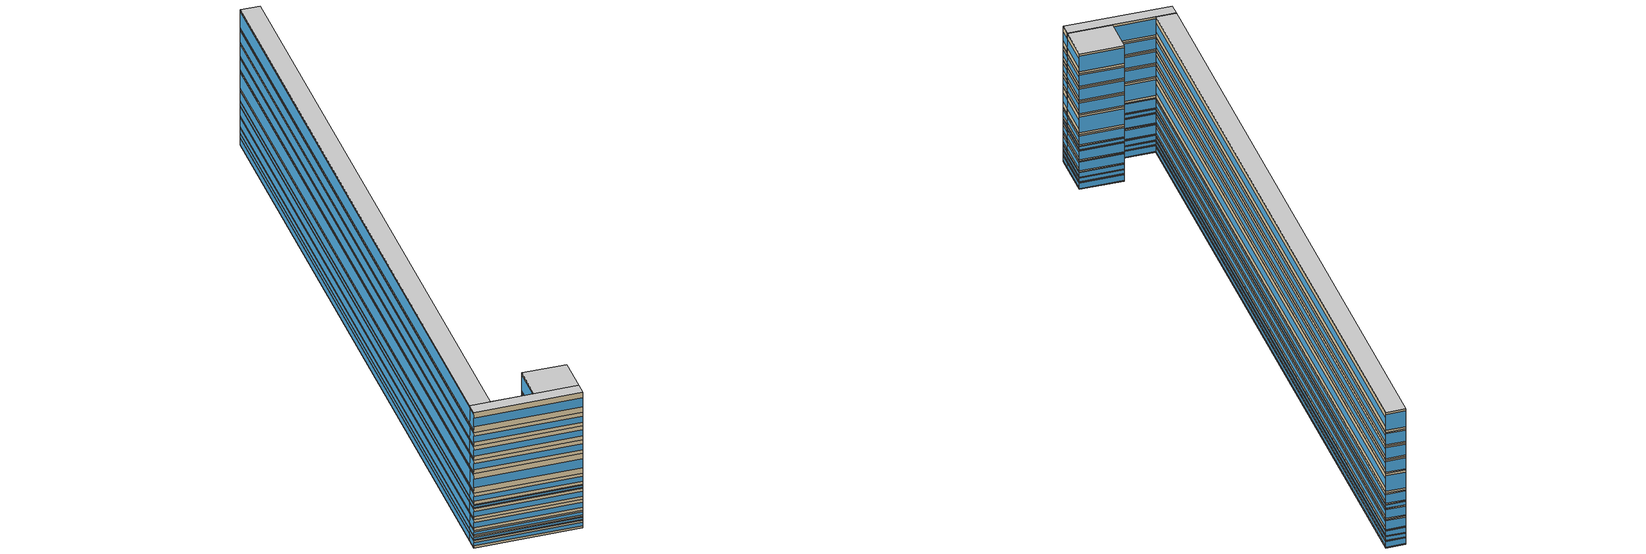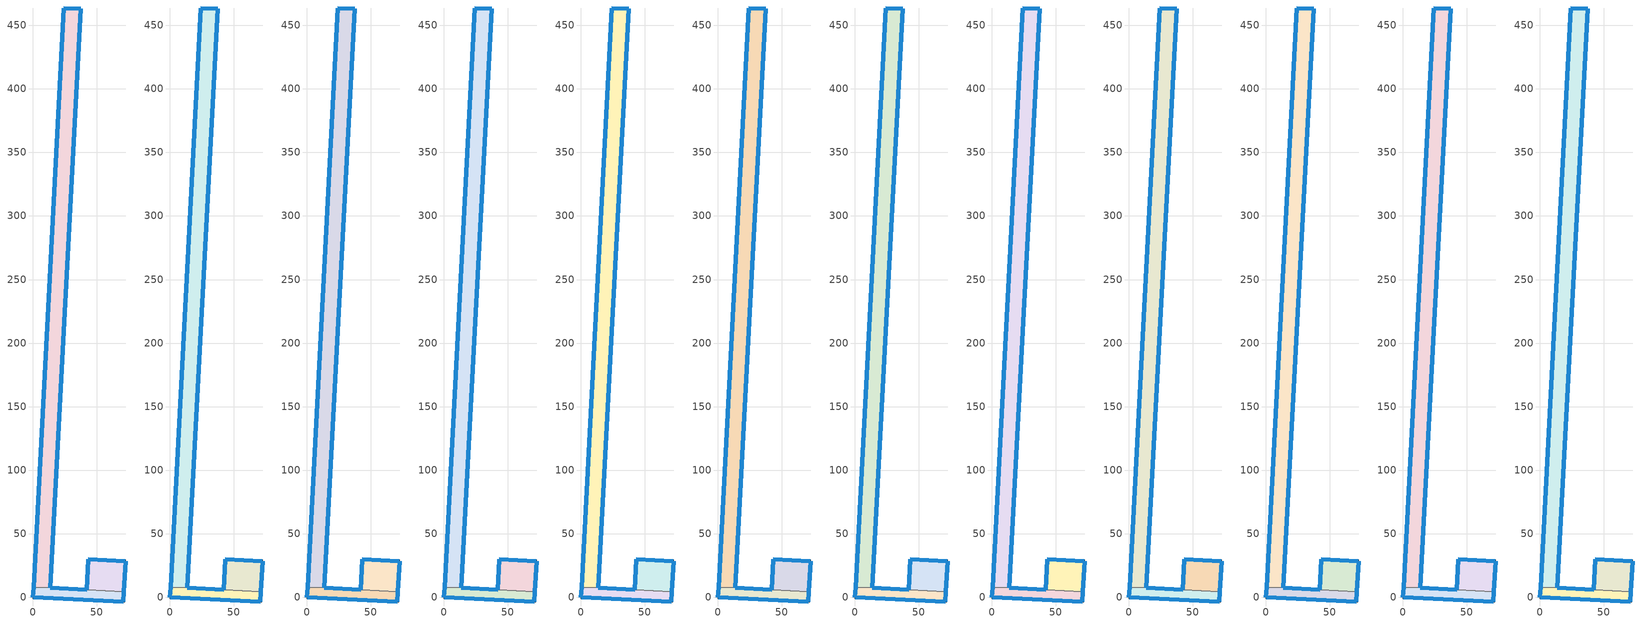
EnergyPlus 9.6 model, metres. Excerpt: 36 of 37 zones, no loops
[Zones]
Thermal Zone 1
 floor ground (ExtSlabCarpet): 0,0 71.12,-3.73 71.54,4.31 0.42,8.04 z0
 wall outside (Ext Wall): 0.42,8.04 0,0 71.12,-3.73 71.54,4.31 / 42.2,5.85 13.66,7.34 z0:5.41
 wall to Thermal Zone 2 (Interior Wall): 13.66,7.34 0.42,8.04 z0:5.41
 wall to Thermal Zone 3 (Interior Wall): 71.54,4.31 42.2,5.85 z0:5.41
 window (Ext Window): 71.12,-3.72 71.54,4.3 z1.6:3.81; 42.19,5.85 13.67,7.34 z0.57:4.84; 0.01,0 71.11,-3.73 z1.51:3.9; 0.42,8.03 0,0.01 z0.7:4.71
Thermal Zone 2
 floor ground (ExtSlabCarpet): 0.42,8.04 13.66,7.34 37.54,462.97 24.3,463.66 z0
 wall outside (Ext Wall): 13.66,7.34 37.54,462.97 24.3,463.66 0.42,8.04 z0:5.41
 window (Ext Window): 13.66,7.35 37.54,462.96 z1.6:3.81; 37.53,462.97 24.31,463.66 z0.57:4.84; 24.3,463.65 0.42,8.05 z0.7:4.71
Thermal Zone 3
 floor ground (ExtSlabCarpet): 42.2,5.85 71.54,4.31 72.8,28.23 43.46,29.77 z0
 wall outside (Ext Wall): 71.54,4.31 72.8,28.23 43.46,29.77 42.2,5.85 z0:5.41
 window (Ext Window): 71.54,4.32 72.8,28.22 z1.6:3.81; 72.79,28.23 43.47,29.77 z0.57:4.84; 43.46,29.76 42.2,5.86 z0.7:4.71
Thermal Zone 4
 floor to Thermal Zone 1 (Interior Floor): 0,0 71.12,-3.73 71.54,4.31 0.42,8.04 z5.41
 wall outside (Ext Wall): 0.42,8.04 0,0 71.12,-3.73 71.54,4.31 / 42.2,5.85 13.66,7.34 z5.41:8.7
 wall to Thermal Zone 5 (Interior Wall): 13.66,7.34 0.42,8.04 z5.41:8.7
 wall to Thermal Zone 6 (Interior Wall): 71.54,4.31 42.2,5.85 z5.41:8.7
 window (Ext Window): 71.12,-3.72 71.54,4.3 z6.38:7.73; 42.19,5.85 13.67,7.34 z5.76:8.35; 0.01,0 71.11,-3.73 z6.33:7.78; 0.42,8.03 0,0.01 z5.84:8.27
Thermal Zone 5
 floor to Thermal Zone 2 (Interior Floor): 0.42,8.04 13.66,7.34 37.54,462.97 24.3,463.66 z5.41
 wall outside (Ext Wall): 13.66,7.34 37.54,462.97 24.3,463.66 0.42,8.04 z5.41:8.7
 window (Ext Window): 13.66,7.35 37.54,462.96 z6.38:7.73; 37.53,462.97 24.31,463.66 z5.76:8.35; 24.3,463.65 0.42,8.05 z5.84:8.27
Thermal Zone 6
 floor to Thermal Zone 3 (Interior Floor): 42.2,5.85 71.54,4.31 72.8,28.23 43.46,29.77 z5.41
 wall outside (Ext Wall): 71.54,4.31 72.8,28.23 43.46,29.77 42.2,5.85 z5.41:8.7
 window (Ext Window): 71.54,4.32 72.8,28.22 z6.38:7.73; 72.79,28.23 43.47,29.77 z5.76:8.35; 43.46,29.76 42.2,5.86 z5.84:8.27
Thermal Zone 7
 floor to Thermal Zone 4 (Interior Floor): 0,0 71.12,-3.73 71.54,4.31 0.42,8.04 z8.7
 wall outside (Ext Wall): 0.42,8.04 0,0 71.12,-3.73 71.54,4.31 / 42.2,5.85 13.66,7.34 z8.7:13.07
 wall to Thermal Zone 8 (Interior Wall): 13.66,7.34 0.42,8.04 z8.7:13.07
 wall to Thermal Zone 9 (Interior Wall): 71.54,4.31 42.2,5.85 z8.7:13.07
 window (Ext Window): 71.12,-3.72 71.54,4.3 z9.99:11.78; 42.19,5.85 13.67,7.34 z9.16:12.61; 0.01,0 71.11,-3.73 z9.92:11.85; 0.42,8.03 0,0.01 z9.27:12.5
Thermal Zone 8
 floor to Thermal Zone 5 (Interior Floor): 0.42,8.04 13.66,7.34 37.54,462.97 24.3,463.66 z8.7
 wall outside (Ext Wall): 13.66,7.34 37.54,462.97 24.3,463.66 0.42,8.04 z8.7:13.07
 window (Ext Window): 13.66,7.35 37.54,462.96 z9.99:11.78; 37.53,462.97 24.31,463.66 z9.16:12.61; 24.3,463.65 0.42,8.05 z9.27:12.5
Thermal Zone 9
 floor to Thermal Zone 6 (Interior Floor): 42.2,5.85 71.54,4.31 72.8,28.23 43.46,29.77 z8.7
 wall outside (Ext Wall): 71.54,4.31 72.8,28.23 43.46,29.77 42.2,5.85 z8.7:13.07
 window (Ext Window): 71.54,4.32 72.8,28.22 z9.99:11.78; 72.79,28.23 43.47,29.77 z9.16:12.61; 43.46,29.76 42.2,5.86 z9.27:12.5
Thermal Zone 10
 floor to Thermal Zone 7 (Interior Floor): 0,0 71.12,-3.73 71.54,4.31 0.42,8.04 z13.07
 wall outside (Ext Wall): 0.42,8.04 0,0 71.12,-3.73 71.54,4.31 / 42.2,5.85 13.66,7.34 z13.07:21.4
 wall to Thermal Zone 11 (Interior Wall): 13.66,7.34 0.42,8.04 z13.07:21.4
 wall to Thermal Zone 12 (Interior Wall): 71.54,4.31 42.2,5.85 z13.07:21.4
 window (Ext Window): 71.12,-3.72 71.54,4.3 z15.53:18.94; 42.19,5.85 13.67,7.34 z13.94:20.53; 0.01,0 71.11,-3.73 z15.4:19.07; 0.42,8.03 0,0.01 z14.15:20.32
Thermal Zone 11
 floor to Thermal Zone 8 (Interior Floor): 0.42,8.04 13.66,7.34 37.54,462.97 24.3,463.66 z13.07
 wall outside (Ext Wall): 13.66,7.34 37.54,462.97 24.3,463.66 0.42,8.04 z13.07:21.4
 window (Ext Window): 13.66,7.35 37.54,462.96 z15.53:18.94; 37.53,462.97 24.31,463.66 z13.94:20.53; 24.3,463.65 0.42,8.05 z14.15:20.32
Thermal Zone 12
 floor to Thermal Zone 9 (Interior Floor): 42.2,5.85 71.54,4.31 72.8,28.23 43.46,29.77 z13.07
 wall outside (Ext Wall): 71.54,4.31 72.8,28.23 43.46,29.77 42.2,5.85 z13.07:21.4
 window (Ext Window): 71.54,4.32 72.8,28.22 z15.53:18.94; 72.79,28.23 43.47,29.77 z13.94:20.53; 43.46,29.76 42.2,5.86 z14.15:20.32
Thermal Zone 13
 floor to Thermal Zone 10 (Interior Floor): 0,0 71.12,-3.73 71.54,4.31 0.42,8.04 z21.4
 wall outside (Ext Wall): 0.42,8.04 0,0 71.12,-3.73 71.54,4.31 / 42.2,5.85 13.66,7.34 z21.4:29.62
 wall to Thermal Zone 14 (Interior Wall): 13.66,7.34 0.42,8.04 z21.4:29.62
 wall to Thermal Zone 15 (Interior Wall): 71.54,4.31 42.2,5.85 z21.4:29.62
 window (Ext Window): 71.12,-3.72 71.54,4.3 z23.82:27.2; 42.19,5.85 13.67,7.34 z22.26:28.76; 0.01,0 71.11,-3.73 z23.7:27.32; 0.42,8.03 0,0.01 z22.47:28.55
Thermal Zone 14
 floor to Thermal Zone 11 (Interior Floor): 0.42,8.04 13.66,7.34 37.54,462.97 24.3,463.66 z21.4
 wall outside (Ext Wall): 13.66,7.34 37.54,462.97 24.3,463.66 0.42,8.04 z21.4:29.62
 window (Ext Window): 13.66,7.35 37.54,462.96 z23.82:27.2; 37.53,462.97 24.31,463.66 z22.26:28.76; 24.3,463.65 0.42,8.05 z22.47:28.55
Thermal Zone 15
 floor to Thermal Zone 12 (Interior Floor): 42.2,5.85 71.54,4.31 72.8,28.23 43.46,29.77 z21.4
 wall outside (Ext Wall): 71.54,4.31 72.8,28.23 43.46,29.77 42.2,5.85 z21.4:29.62
 window (Ext Window): 71.54,4.32 72.8,28.22 z23.82:27.2; 72.79,28.23 43.47,29.77 z22.26:28.76; 43.46,29.76 42.2,5.86 z22.47:28.55
Thermal Zone 16
 floor to Thermal Zone 13 (Interior Floor): 0,0 71.12,-3.73 71.54,4.31 0.42,8.04 z29.62
 wall outside (Ext Wall): 0.42,8.04 0,0 71.12,-3.73 71.54,4.31 / 42.2,5.85 13.66,7.34 z29.62:32.73
 wall to Thermal Zone 17 (Interior Wall): 13.66,7.34 0.42,8.04 z29.62:32.73
 wall to Thermal Zone 18 (Interior Wall): 71.54,4.31 42.2,5.85 z29.62:32.73
 window (Ext Window): 71.12,-3.72 71.54,4.3 z30.54:31.81; 42.19,5.85 13.67,7.34 z29.95:32.4; 0.01,0 71.11,-3.73 z30.49:31.86; 0.42,8.03 0,0.01 z30.02:32.33
Thermal Zone 17
 floor to Thermal Zone 14 (Interior Floor): 0.42,8.04 13.66,7.34 37.54,462.97 24.3,463.66 z29.62
 wall outside (Ext Wall): 13.66,7.34 37.54,462.97 24.3,463.66 0.42,8.04 z29.62:32.73
 window (Ext Window): 13.66,7.35 37.54,462.96 z30.54:31.81; 37.53,462.97 24.31,463.66 z29.95:32.4; 24.3,463.65 0.42,8.05 z30.02:32.33
Thermal Zone 18
 floor to Thermal Zone 15 (Interior Floor): 42.2,5.85 71.54,4.31 72.8,28.23 43.46,29.77 z29.62
 wall outside (Ext Wall): 71.54,4.31 72.8,28.23 43.46,29.77 42.2,5.85 z29.62:32.73
 window (Ext Window): 71.54,4.32 72.8,28.22 z30.54:31.81; 72.79,28.23 43.47,29.77 z29.95:32.4; 43.46,29.76 42.2,5.86 z30.02:32.33
Thermal Zone 19
 floor to Thermal Zone 16 (Interior Floor): 0,0 71.12,-3.73 71.54,4.31 0.42,8.04 z32.73
 wall outside (Ext Wall): 0.42,8.04 0,0 71.12,-3.73 71.54,4.31 / 42.2,5.85 13.66,7.34 z32.73:41.2
 wall to Thermal Zone 20 (Interior Wall): 13.66,7.34 0.42,8.04 z32.73:41.2
 wall to Thermal Zone 21 (Interior Wall): 71.54,4.31 42.2,5.85 z32.73:41.2
 window (Ext Window): 71.12,-3.72 71.54,4.3 z35.23:38.7; 42.19,5.85 13.67,7.34 z33.62:40.31; 0.01,0 71.11,-3.73 z35.1:38.83; 0.42,8.03 0,0.01 z33.83:40.1
Thermal Zone 20
 floor to Thermal Zone 17 (Interior Floor): 0.42,8.04 13.66,7.34 37.54,462.97 24.3,463.66 z32.73
 wall outside (Ext Wall): 13.66,7.34 37.54,462.97 24.3,463.66 0.42,8.04 z32.73:41.2
 window (Ext Window): 13.66,7.35 37.54,462.96 z35.23:38.7; 37.53,462.97 24.31,463.66 z33.62:40.31; 24.3,463.65 0.42,8.05 z33.83:40.1
Thermal Zone 21
 floor to Thermal Zone 18 (Interior Floor): 42.2,5.85 71.54,4.31 72.8,28.23 43.46,29.77 z32.73
 wall outside (Ext Wall): 71.54,4.31 72.8,28.23 43.46,29.77 42.2,5.85 z32.73:41.2
 window (Ext Window): 71.54,4.32 72.8,28.22 z35.23:38.7; 72.79,28.23 43.47,29.77 z33.62:40.31; 43.46,29.76 42.2,5.86 z33.83:40.1
Thermal Zone 22
 floor to Thermal Zone 19 (Interior Floor): 0,0 71.12,-3.73 71.54,4.31 0.42,8.04 z41.2
 wall outside (Ext Wall): 0.42,8.04 0,0 71.12,-3.73 71.54,4.31 / 42.2,5.85 13.66,7.34 z41.2:56.01
 wall to Thermal Zone 23 (Interior Wall): 13.66,7.34 0.42,8.04 z41.2:56.01
 wall to Thermal Zone 24 (Interior Wall): 71.54,4.31 42.2,5.85 z41.2:56.01
 window (Ext Window): 71.12,-3.72 71.54,4.3 z45.57:51.64; 42.19,5.85 13.67,7.34 z42.76:54.45; 0.01,0 71.11,-3.73 z45.35:51.86; 0.42,8.03 0,0.01 z43.13:54.08
Thermal Zone 23
 floor to Thermal Zone 20 (Interior Floor): 0.42,8.04 13.66,7.34 37.54,462.97 24.3,463.66 z41.2
 wall outside (Ext Wall): 13.66,7.34 37.54,462.97 24.3,463.66 0.42,8.04 z41.2:56.01
 window (Ext Window): 13.66,7.35 37.54,462.96 z45.57:51.64; 37.53,462.97 24.31,463.66 z42.76:54.45; 24.3,463.65 0.42,8.05 z43.13:54.08
Thermal Zone 24
 floor to Thermal Zone 21 (Interior Floor): 42.2,5.85 71.54,4.31 72.8,28.23 43.46,29.77 z41.2
 wall outside (Ext Wall): 71.54,4.31 72.8,28.23 43.46,29.77 42.2,5.85 z41.2:56.01
 window (Ext Window): 71.54,4.32 72.8,28.22 z45.57:51.64; 72.79,28.23 43.47,29.77 z42.76:54.45; 43.46,29.76 42.2,5.86 z43.13:54.08
Thermal Zone 25
 floor to Thermal Zone 22 (Interior Floor): 0,0 71.12,-3.73 71.54,4.31 0.42,8.04 z56.01
 wall outside (Ext Wall): 0.42,8.04 0,0 71.12,-3.73 71.54,4.31 / 42.2,5.85 13.66,7.34 z56.01:66.26
 wall to Thermal Zone 26 (Interior Wall): 13.66,7.34 0.42,8.04 z56.01:66.26
 wall to Thermal Zone 27 (Interior Wall): 71.54,4.31 42.2,5.85 z56.01:66.26
 window (Ext Window): 71.12,-3.72 71.54,4.3 z59.03:63.24; 42.19,5.85 13.67,7.34 z57.09:65.18; 0.01,0 71.11,-3.73 z58.88:63.39; 0.42,8.03 0,0.01 z57.34:64.93
Thermal Zone 26
 floor to Thermal Zone 23 (Interior Floor): 0.42,8.04 13.66,7.34 37.54,462.97 24.3,463.66 z56.01
 wall outside (Ext Wall): 13.66,7.34 37.54,462.97 24.3,463.66 0.42,8.04 z56.01:66.26
 window (Ext Window): 13.66,7.35 37.54,462.96 z59.03:63.24; 37.53,462.97 24.31,463.66 z57.09:65.18; 24.3,463.65 0.42,8.05 z57.34:64.93
Thermal Zone 27
 floor to Thermal Zone 24 (Interior Floor): 42.2,5.85 71.54,4.31 72.8,28.23 43.46,29.77 z56.01
 wall outside (Ext Wall): 71.54,4.31 72.8,28.23 43.46,29.77 42.2,5.85 z56.01:66.26
 window (Ext Window): 71.54,4.32 72.8,28.22 z59.03:63.24; 72.79,28.23 43.47,29.77 z57.09:65.18; 43.46,29.76 42.2,5.86 z57.34:64.93
Thermal Zone 28
 floor to Thermal Zone 25 (Interior Floor): 0,0 71.12,-3.73 71.54,4.31 0.42,8.04 z66.26
 wall outside (Ext Wall): 0.42,8.04 0,0 71.12,-3.73 71.54,4.31 / 42.2,5.85 13.66,7.34 z66.26:76.7
 wall to Thermal Zone 29 (Interior Wall): 13.66,7.34 0.42,8.04 z66.26:76.7
 wall to Thermal Zone 30 (Interior Wall): 71.54,4.31 42.2,5.85 z66.26:76.7
 window (Ext Window): 71.12,-3.72 71.54,4.3 z69.34:73.62; 42.19,5.85 13.67,7.34 z67.36:75.6; 0.01,0 71.11,-3.73 z69.18:73.78; 0.42,8.03 0,0.01 z67.62:75.34
Thermal Zone 29
 floor to Thermal Zone 26 (Interior Floor): 0.42,8.04 13.66,7.34 37.54,462.97 24.3,463.66 z66.26
 wall outside (Ext Wall): 13.66,7.34 37.54,462.97 24.3,463.66 0.42,8.04 z66.26:76.7
 window (Ext Window): 13.66,7.35 37.54,462.96 z69.34:73.62; 37.53,462.97 24.31,463.66 z67.36:75.6; 24.3,463.65 0.42,8.05 z67.62:75.34
Thermal Zone 30
 floor to Thermal Zone 27 (Interior Floor): 42.2,5.85 71.54,4.31 72.8,28.23 43.46,29.77 z66.26
 wall outside (Ext Wall): 71.54,4.31 72.8,28.23 43.46,29.77 42.2,5.85 z66.26:76.7
 window (Ext Window): 71.54,4.32 72.8,28.22 z69.34:73.62; 72.79,28.23 43.47,29.77 z67.36:75.6; 43.46,29.76 42.2,5.86 z67.62:75.34
Thermal Zone 31
 floor to Thermal Zone 28 (Interior Floor): 0,0 71.12,-3.73 71.54,4.31 0.42,8.04 z76.7
 wall outside (Ext Wall): 0.42,8.04 0,0 71.12,-3.73 71.54,4.31 / 42.2,5.85 13.66,7.34 z76.7:87.14
 wall to Thermal Zone 32 (Interior Wall): 13.66,7.34 0.42,8.04 z76.7:87.14
 wall to Thermal Zone 33 (Interior Wall): 71.54,4.31 42.2,5.85 z76.7:87.14
 window (Ext Window): 71.12,-3.72 71.54,4.3 z79.78:84.06; 42.19,5.85 13.67,7.34 z77.8:86.04; 0.01,0 71.11,-3.73 z79.62:84.22; 0.42,8.03 0,0.01 z78.06:85.78
Thermal Zone 32
 floor to Thermal Zone 29 (Interior Floor): 0.42,8.04 13.66,7.34 37.54,462.97 24.3,463.66 z76.7
 wall outside (Ext Wall): 13.66,7.34 37.54,462.97 24.3,463.66 0.42,8.04 z76.7:87.14
 window (Ext Window): 13.66,7.35 37.54,462.96 z79.78:84.06; 37.53,462.97 24.31,463.66 z77.8:86.04; 24.3,463.65 0.42,8.05 z78.06:85.78
Thermal Zone 33
 floor to Thermal Zone 30 (Interior Floor): 42.2,5.85 71.54,4.31 72.8,28.23 43.46,29.77 z76.7
 wall outside (Ext Wall): 71.54,4.31 72.8,28.23 43.46,29.77 42.2,5.85 z76.7:87.14
 window (Ext Window): 71.54,4.32 72.8,28.22 z79.78:84.06; 72.79,28.23 43.47,29.77 z77.8:86.04; 43.46,29.76 42.2,5.86 z78.06:85.78
Thermal Zone 34
 floor to Thermal Zone 31 (Interior Floor): 0,0 71.12,-3.73 71.54,4.31 0.42,8.04 z87.14
 wall outside (Ext Wall): 0.42,8.04 0,0 71.12,-3.73 71.54,4.31 / 42.2,5.85 13.66,7.34 z87.14:102.11
 wall to Thermal Zone 35 (Interior Wall): 13.66,7.34 0.42,8.04 z87.14:102.11
 wall to Thermal Zone 36 (Interior Wall): 71.54,4.31 42.2,5.85 z87.14:102.11
 window (Ext Window): 71.12,-3.72 71.54,4.3 z91.56:97.69; 42.19,5.85 13.67,7.34 z88.71:100.54; 0.01,0 71.11,-3.73 z91.33:97.92; 0.42,8.03 0,0.01 z89.09:100.16
 ceiling to Thermal Zone A (Interior Ceiling): 0,0 71.12,-3.73 71.54,4.31 0.42,8.04 z102.11
Thermal Zone 35
 floor to Thermal Zone 32 (Interior Floor): 0.42,8.04 13.66,7.34 37.54,462.97 24.3,463.66 z87.14
 wall outside (Ext Wall): 13.66,7.34 37.54,462.97 24.3,463.66 0.42,8.04 z87.14:102.11
 window (Ext Window): 13.66,7.35 37.54,462.96 z91.56:97.69; 37.53,462.97 24.31,463.66 z88.71:100.54; 24.3,463.65 0.42,8.05 z89.09:100.16
 ceiling to Thermal Zone A (Interior Ceiling): 0.42,8.04 13.66,7.34 37.54,462.97 24.3,463.66 z102.11
Thermal Zone 36
 floor to Thermal Zone 33 (Interior Floor): 42.2,5.85 71.54,4.31 72.8,28.23 43.46,29.77 z87.14
 wall outside (Ext Wall): 71.54,4.31 72.8,28.23 43.46,29.77 42.2,5.85 z87.14:102.11
 window (Ext Window): 71.54,4.32 72.8,28.22 z91.56:97.69; 72.79,28.23 43.47,29.77 z88.71:100.54; 43.46,29.76 42.2,5.86 z89.09:100.16
 ceiling to Thermal Zone A (Interior Ceiling): 42.2,5.85 71.54,4.31 72.8,28.23 43.46,29.77 z102.11
[Building]
Building 1: North Axis {deg}=-0
[Site:Location]
Washington Dc Dulles IntL Ar: Latitude {deg}=38.98; Longitude {deg}=-77.47; Time Zone {hr}=-5; Elevation {m}=82
[SizingPeriod:DesignDay] Day of Month=21; Dry-Bulb Temperature Range Modifier Type=DefaultMultipliers; Barometric Pressure {Pa}=86790; Rain Indicator=No; Snow Indicator=No; Daylight Saving Time Indicator=No; Begin Environment Reset Mode=FullResetAtBeginEnvironment
Name | Month | Day Type | Maximum Dry-Bulb Temperature {C} | Daily Dry-Bulb Temperature Range {deltaC} | Humidity Condition Type | Wetbulb or DewPoint at Maximum Dry-Bulb {C} | Wind Speed {m/s} | Wind Direction {deg} | Solar Model Indicator | ASHRAE Clear Sky Optical Depth for Beam Irradiance (taub) | ASHRAE Clear Sky Optical Depth for Diffuse Irradiance (taud) | Enthalpy at Maximum Dry-Bulb {J/kg} | Sky Clearness
SALT-LAKE-CITY-IAP Ann Clg .4% Condns DB=>MWB | 7 | SummerDesignDay | 36.5 | 14.4 | Wetbulb | 17.1 | 5 | 340 | ASHRAETau | 0.339 | 2.366
SALT-LAKE-CITY-IAP Ann Clg .4% Condns DP=>MDB | 7 | SummerDesignDay | 22.5 | 14.4 | Dewpoint | 15.6 | 5 | 340 | ASHRAETau | 0.339 | 2.366
SALT-LAKE-CITY-IAP Ann Clg .4% Condns Enth=>MDB | 7 | SummerDesignDay | 30.8 | 14.4 | Enthalpy |  | 5 | 340 | ASHRAETau | 0.339 | 2.366 | 59300
SALT-LAKE-CITY-IAP Ann Clg .4% Condns WB=>MDB | 7 | SummerDesignDay | 31.2 | 14.4 | Wetbulb | 19 | 5 | 340 | ASHRAETau | 0.339 | 2.366
SALT-LAKE-CITY-IAP Ann Htg 99.6% Condns DB | 1 | WinterDesignDay | -12.4 | 0 | Wetbulb | -12.4 | 2.6 | 140 | ASHRAEClearSky |  |  |  | 0
SALT-LAKE-CITY-IAP Ann Htg Wind 99.6% Condns WS=>MCDB | 1 | WinterDesignDay | 6.8 | 0 | Wetbulb | 6.8 | 12.4 | 140 | ASHRAEClearSky |  |  |  | 0
SALT-LAKE-CITY-IAP Ann Hum_n 99.6% Condns DP=>MCDB | 1 | WinterDesignDay | -10.7 | 0 | Dewpoint | -16.2 | 2.6 | 140 | ASHRAEClearSky |  |  |  | 0
[Material] Thermal Absorptance=0.9
Name | Roughness | Thickness m | Conductivity W/m-K | Density kg/m3 | Specific Heat J/kg-K | Solar Absorptance | Visible Absorptance
wall concrete | MediumRough | 0.398 | 0.5 | 2243 | 837 | 0.65 | 0.65
Wall Insulation [37] | MediumRough | 0.0681 | 0.0432 | 91 | 837 | 0.5 | 0.5
F16 Acoustic tile | MediumSmooth | 0.0191 | 0.06 | 368 | 590 | 0.3 | 0.3
M11 100mm lightweight concrete | MediumRough | 0.1016 | 0.53 | 1280 | 840 | 0.5 | 0.5
MAT-CC05 4 HW CONCRETE | Rough | 0.1016 | 1.311 | 2240 | 836.8 | 0.85 | 0.85
G01a 19mm gypsum board | MediumSmooth | 0.019 | 0.16 | 800 | 1090 | 0.4 | 0.4
[Material:AirGap]
Name | Thermal Resistance m2-K/W
F04 Wall air space resistance | 0.15
F05 Ceiling air space resistance | 0.18
[Material:NoMass]
CP02 CARPET PAD: Roughness=Smooth; Thermal Resistance m2-K/W=0.1; Thermal Absorptance=0.9; Solar Absorptance=0.8; Visible Absorptance=0.8
[WindowMaterial:SimpleGlazingSystem]
Window Material Simple Glazing System: U-Factor W/m2-K=1.51; Solar Heat Gain Coefficient=0.25
[Construction]
Ext Wall: wall concrete, Wall Insulation [37]
Ext Window: Window Material Simple Glazing System
ExtSlabCarpet: MAT-CC05 4 HW CONCRETE, CP02 CARPET PAD
Interior Ceiling: M11 100mm lightweight concrete, F05 Ceiling air space resistance, F16 Acoustic tile
Interior Floor: F16 Acoustic tile, F05 Ceiling air space resistance, M11 100mm lightweight concrete
Interior Wall: G01a 19mm gypsum board, F04 Wall air space resistance, G01a 19mm gypsum board
[Zone]
Thermal Zone 1; Thermal Zone 2; Thermal Zone 3: 3, 0, 0, 0, , 1, , , , , , Yes
Thermal Zone 4; Thermal Zone 5; Thermal Zone 6: 3, 0, 0, 5.41, , 1, , , , , , Yes
Thermal Zone 7; Thermal Zone 8; Thermal Zone 9: 3, 0, 0, 8.7, , 1, , , , , , Yes
Thermal Zone 10; Thermal Zone 11; Thermal Zone 12: 3, 0, 0, 13.07, , 1, , , , , , Yes
Thermal Zone 13; Thermal Zone 14; Thermal Zone 15: 3, 0, 0, 21.4, , 1, , , , , , Yes
Thermal Zone 16; Thermal Zone 17; Thermal Zone 18: 3, 0, 0, 29.62, , 1, , , , , , Yes
Thermal Zone 19; Thermal Zone 20; Thermal Zone 21: 3, 0, 0, 32.73, , 1, , , , , , Yes
Thermal Zone 22; Thermal Zone 23; Thermal Zone 24: 3, 0, 0, 41.2, , 1, , , , , , Yes
Thermal Zone 25; Thermal Zone 26; Thermal Zone 27: 3, 0, 0, 56.01, , 1, , , , , , Yes
Thermal Zone 28; Thermal Zone 29; Thermal Zone 30: 3, 0, 0, 66.26, , 1, , , , , , Yes
Thermal Zone 31; Thermal Zone 32; Thermal Zone 33: 3, 0, 0, 76.7, , 1, , , , , , Yes
Thermal Zone 34; Thermal Zone 35; Thermal Zone 36: 3, 0, 0, 87.14, , 1, , , , , , Yes
[ZoneList]
Availability Manager Night Cycle 1 Cooling Control Zones List; Availability Manager Night Cycle 1 Heating Control Zones List; Availability Manager Night Cycle 1 Heating Zone Fans Only Zones List: Thermal Zone 1, Thermal Zone 2, Thermal Zone 3, Thermal Zone 4, Thermal Zone 5, Thermal Zone 6, Thermal Zone 7, Thermal Zone 8, Thermal Zone 9, Thermal Zone 10, Thermal Zone 11, Thermal Zone 12
Availability Manager Night Cycle 2 Cooling Control Zones List; Availability Manager Night Cycle 2 Heating Control Zones List; Availability Manager Night Cycle 2 Heating Zone Fans Only Zones List: Thermal Zone 13, Thermal Zone 14, Thermal Zone 15, Thermal Zone 16, Thermal Zone 17, Thermal Zone 18, Thermal Zone 19, Thermal Zone 20, Thermal Zone 21, Thermal Zone 22, Thermal Zone 23, Thermal Zone 24
Availability Manager Night Cycle 3 Cooling Control Zones List; Availability Manager Night Cycle 3 Heating Control Zones List; Availability Manager Night Cycle 3 Heating Zone Fans Only Zones List: Thermal Zone 25, Thermal Zone 26, Thermal Zone 27, Thermal Zone 28, Thermal Zone 29, Thermal Zone 30, Thermal Zone 31
Availability Manager Night Cycle 4 Cooling Control Zones List; Availability Manager Night Cycle 4 Heating Control Zones List; Availability Manager Night Cycle 4 Heating Zone Fans Only Zones List: Thermal Zone 32, Thermal Zone 33, Thermal Zone 34, Thermal Zone 35, Thermal Zone 36
[AvailabilityManager:NightCycle] Applicability Schedule=Always On Discrete; Fan Schedule=Always On Discrete hvac_library; Control Type=CycleOnAnyCoolingOrHeatingZone; Thermostat Tolerance deltaC=1; Cycling Run Time Control Type=FixedRunTime; Cycling Run Time s=3600
Name | Cooling Control Zone or Zone List | Heating Control Zone or Zone List | Heating Zone Fans Only Zone or Zone List
Availability Manager Night Cycle 1 | Availability Manager Night Cycle 1 Cooling Control Zones List | Availability Manager Night Cycle 1 Heating Control Zones List | Availability Manager Night Cycle 1 Heating Zone Fans Only Zones List
Availability Manager Night Cycle 2 | Availability Manager Night Cycle 2 Cooling Control Zones List | Availability Manager Night Cycle 2 Heating Control Zones List | Availability Manager Night Cycle 2 Heating Zone Fans Only Zones List
Availability Manager Night Cycle 3 | Availability Manager Night Cycle 3 Cooling Control Zones List | Availability Manager Night Cycle 3 Heating Control Zones List | Availability Manager Night Cycle 3 Heating Zone Fans Only Zones List
Availability Manager Night Cycle 4 | Availability Manager Night Cycle 4 Cooling Control Zones List | Availability Manager Night Cycle 4 Heating Control Zones List | Availability Manager Night Cycle 4 Heating Zone Fans Only Zones List
[AvailabilityManager:Scheduled] Schedule=Always On Discrete
Air Loop HVAC Outdoor Air System 1 Availability Manager; Air Loop HVAC Outdoor Air System 2 Availability Manager; Air Loop HVAC Outdoor Air System 3 Availability Manager; Air Loop HVAC Outdoor Air System 4 Availability Manager
[Schedule:Constant]
Always On Discrete; Always On Discrete hvac_library: 1
